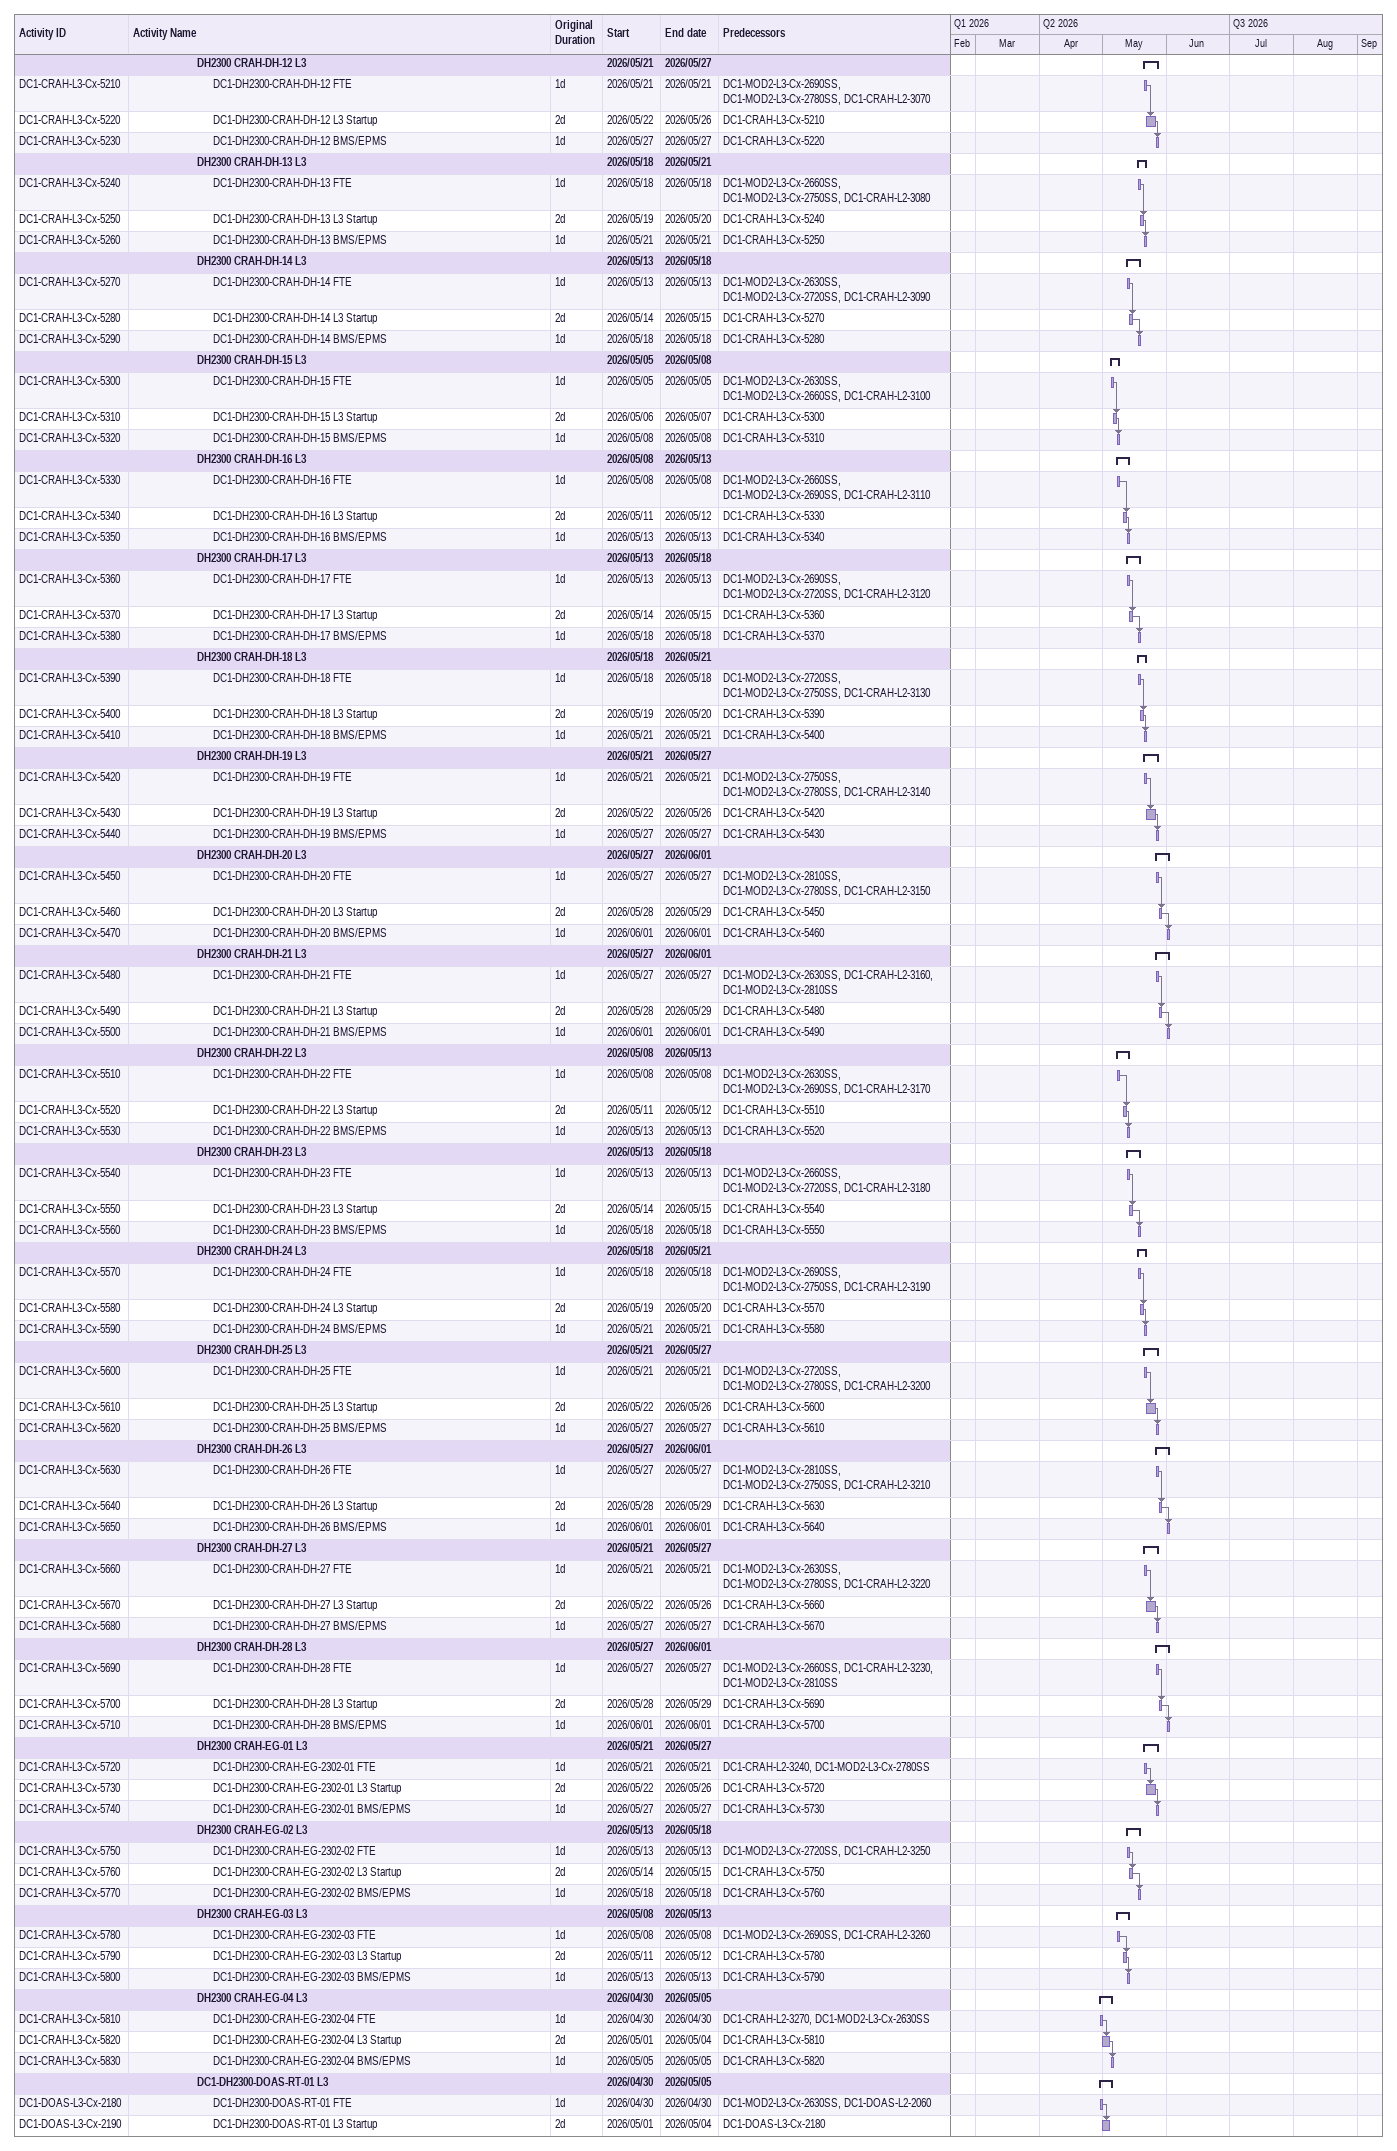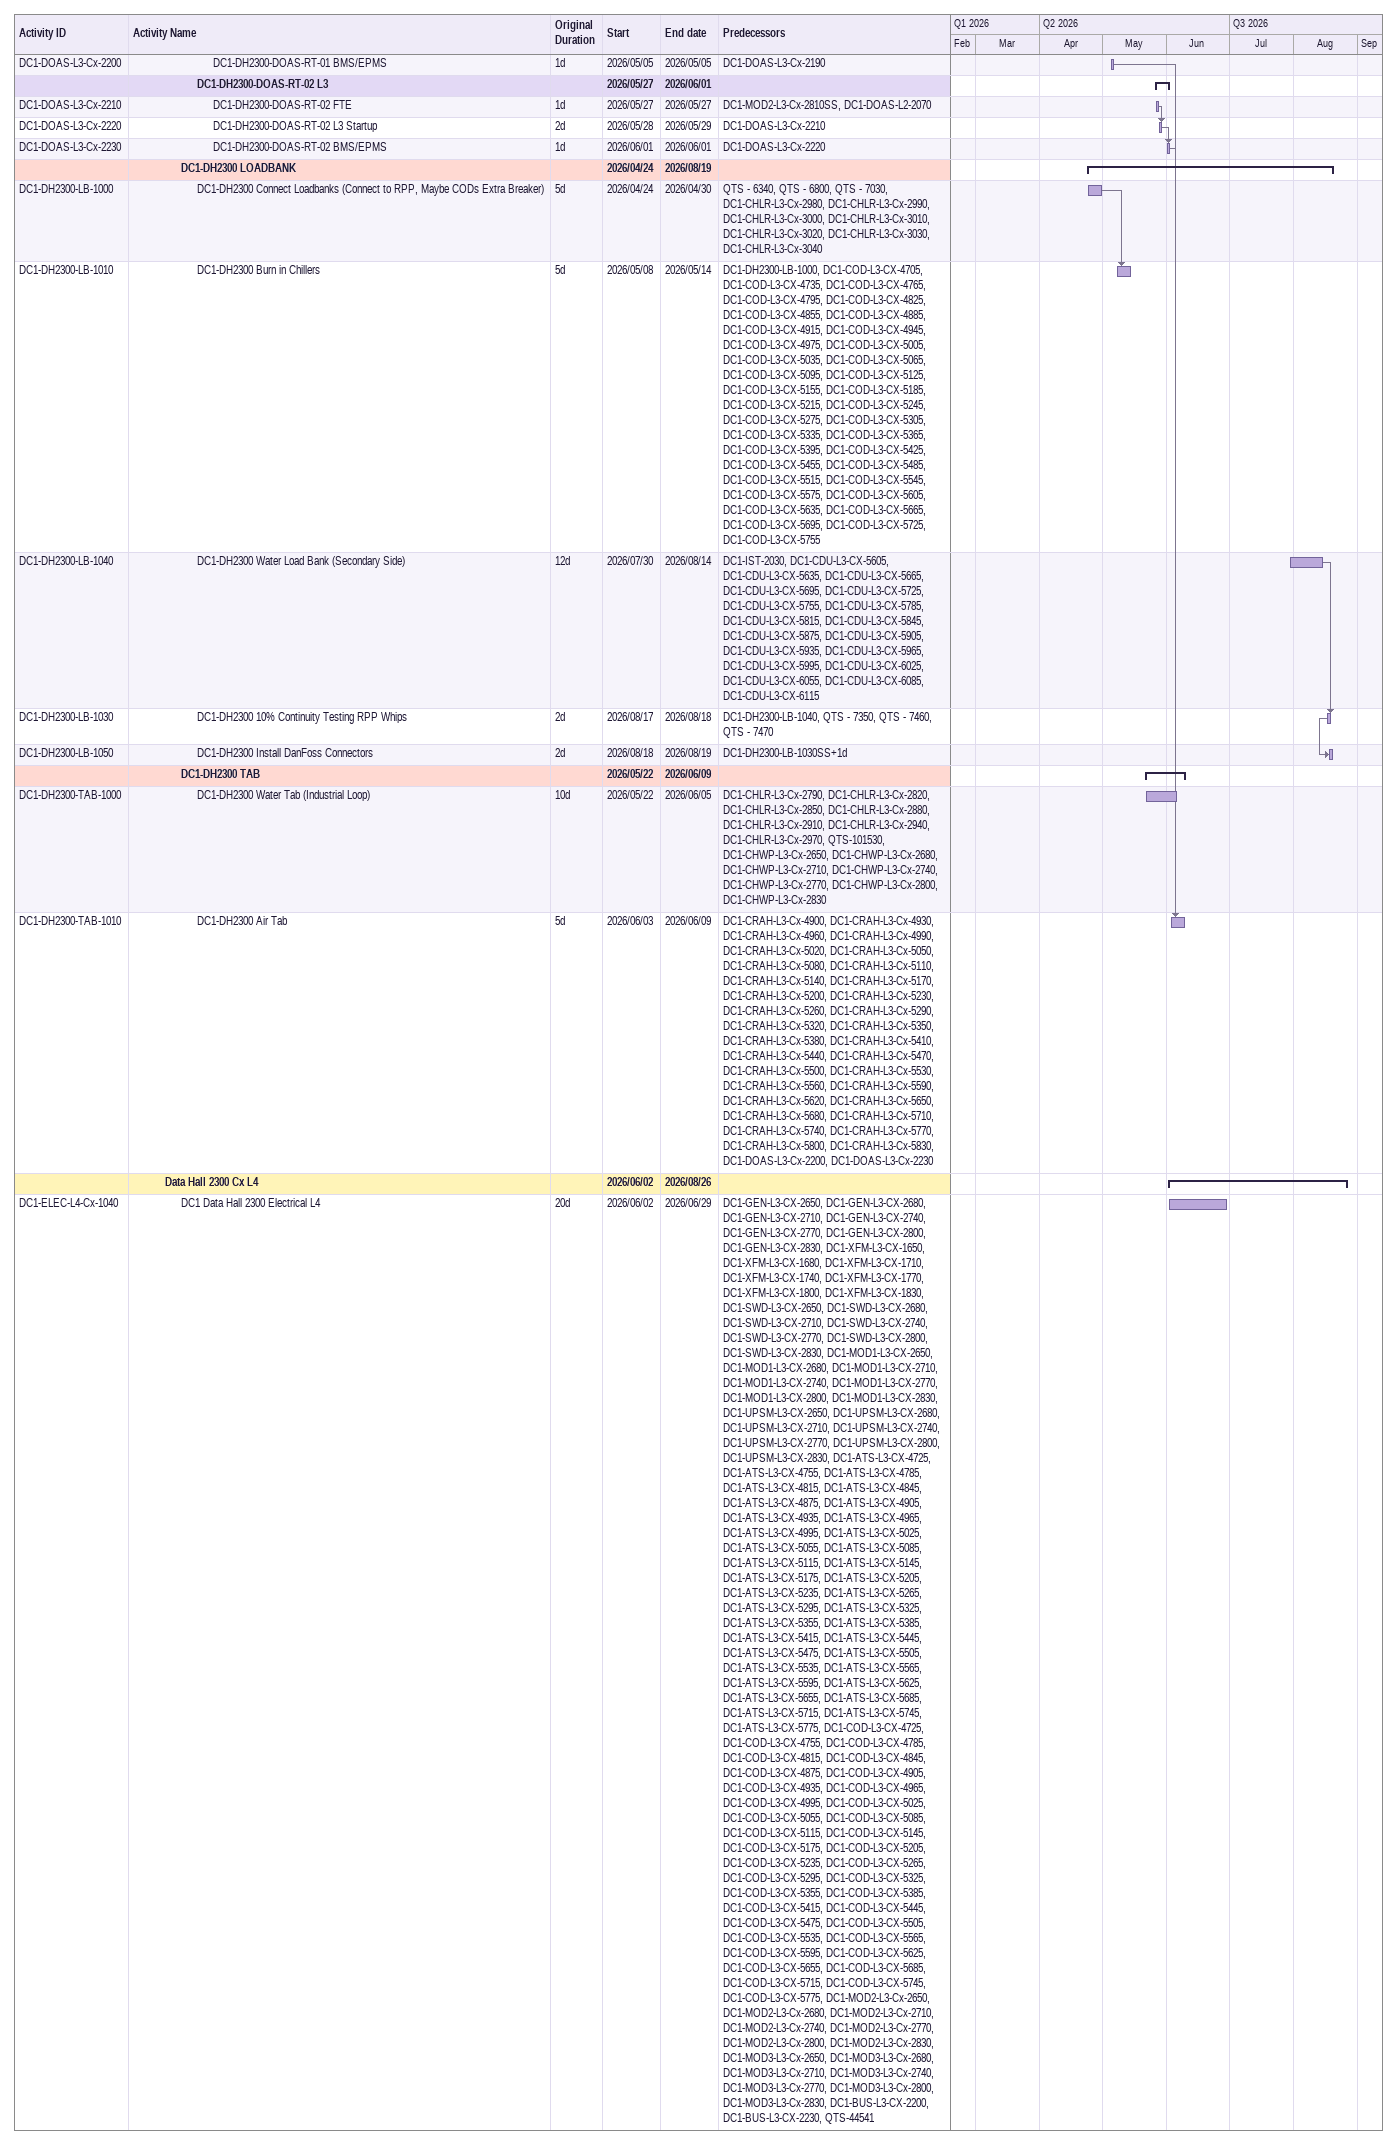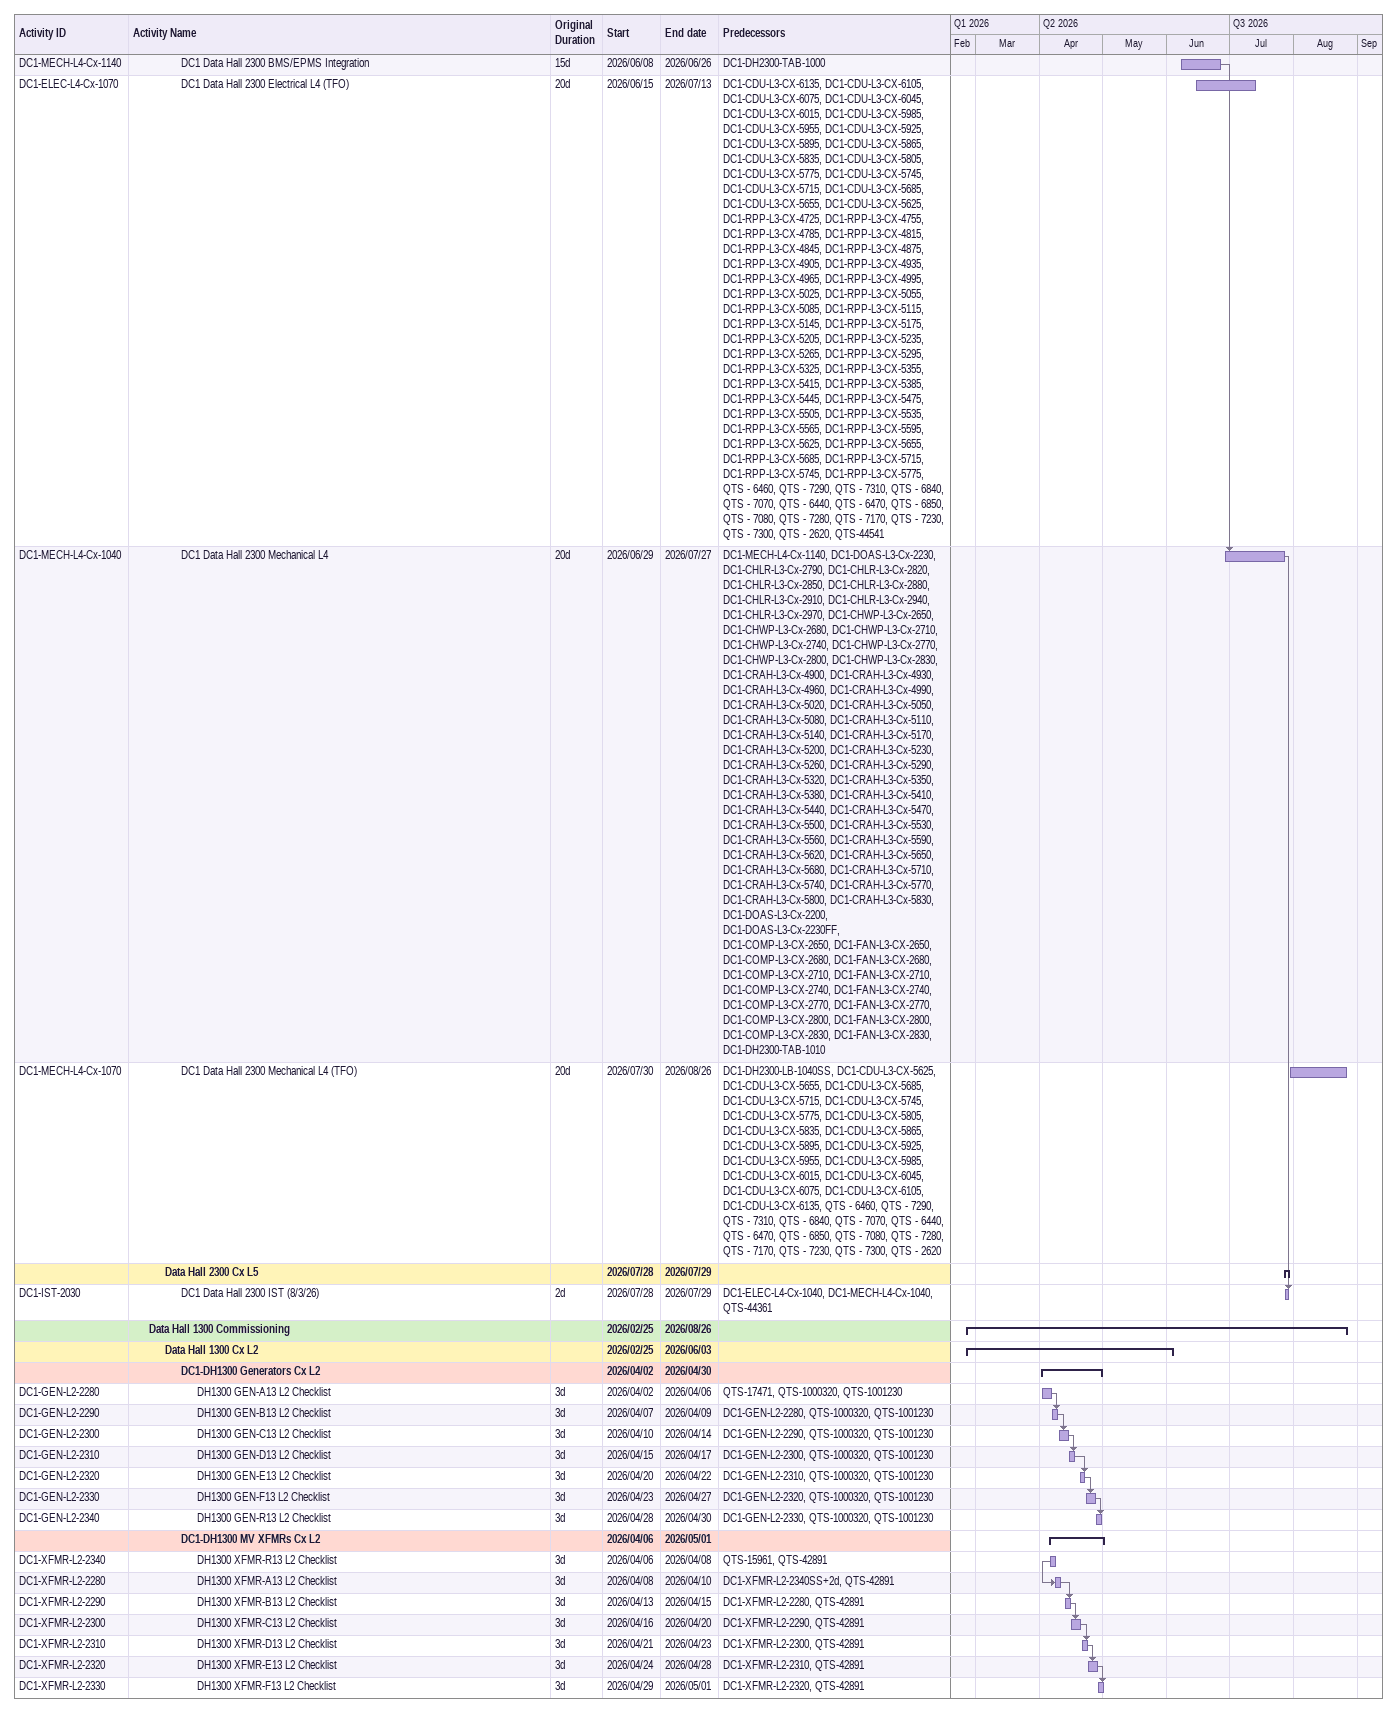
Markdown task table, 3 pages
| ID | Level | Task | Original duration | Start | Finish | Predecessors |
|---|---|---|---|---|---|---|
|  | 5 | **DH2300 CRAH-DH-12 L3** |  | 2026-05-21 | 2026-05-27 |  |
| DC1-CRAH-L3-Cx-5210 | 6 | DC1-DH2300-CRAH-DH-12 FTE | 1d | 2026-05-21 | 2026-05-21 | DC1-MOD2-L3-Cx-2690SS, DC1-MOD2-L3-Cx-2780SS, DC1-CRAH-L2-3070 |
| DC1-CRAH-L3-Cx-5220 | 6 | DC1-DH2300-CRAH-DH-12 L3 Startup | 2d | 2026-05-22 | 2026-05-26 | DC1-CRAH-L3-Cx-5210 |
| DC1-CRAH-L3-Cx-5230 | 6 | DC1-DH2300-CRAH-DH-12 BMS/EPMS | 1d | 2026-05-27 | 2026-05-27 | DC1-CRAH-L3-Cx-5220 |
|  | 5 | **DH2300 CRAH-DH-13 L3** |  | 2026-05-18 | 2026-05-21 |  |
| DC1-CRAH-L3-Cx-5240 | 6 | DC1-DH2300-CRAH-DH-13 FTE | 1d | 2026-05-18 | 2026-05-18 | DC1-MOD2-L3-Cx-2660SS, DC1-MOD2-L3-Cx-2750SS, DC1-CRAH-L2-3080 |
| DC1-CRAH-L3-Cx-5250 | 6 | DC1-DH2300-CRAH-DH-13 L3 Startup | 2d | 2026-05-19 | 2026-05-20 | DC1-CRAH-L3-Cx-5240 |
| DC1-CRAH-L3-Cx-5260 | 6 | DC1-DH2300-CRAH-DH-13 BMS/EPMS | 1d | 2026-05-21 | 2026-05-21 | DC1-CRAH-L3-Cx-5250 |
|  | 5 | **DH2300 CRAH-DH-14 L3** |  | 2026-05-13 | 2026-05-18 |  |
| DC1-CRAH-L3-Cx-5270 | 6 | DC1-DH2300-CRAH-DH-14 FTE | 1d | 2026-05-13 | 2026-05-13 | DC1-MOD2-L3-Cx-2630SS, DC1-MOD2-L3-Cx-2720SS, DC1-CRAH-L2-3090 |
| DC1-CRAH-L3-Cx-5280 | 6 | DC1-DH2300-CRAH-DH-14 L3 Startup | 2d | 2026-05-14 | 2026-05-15 | DC1-CRAH-L3-Cx-5270 |
| DC1-CRAH-L3-Cx-5290 | 6 | DC1-DH2300-CRAH-DH-14 BMS/EPMS | 1d | 2026-05-18 | 2026-05-18 | DC1-CRAH-L3-Cx-5280 |
|  | 5 | **DH2300 CRAH-DH-15 L3** |  | 2026-05-05 | 2026-05-08 |  |
| DC1-CRAH-L3-Cx-5300 | 6 | DC1-DH2300-CRAH-DH-15 FTE | 1d | 2026-05-05 | 2026-05-05 | DC1-MOD2-L3-Cx-2630SS, DC1-MOD2-L3-Cx-2660SS, DC1-CRAH-L2-3100 |
| DC1-CRAH-L3-Cx-5310 | 6 | DC1-DH2300-CRAH-DH-15 L3 Startup | 2d | 2026-05-06 | 2026-05-07 | DC1-CRAH-L3-Cx-5300 |
| DC1-CRAH-L3-Cx-5320 | 6 | DC1-DH2300-CRAH-DH-15 BMS/EPMS | 1d | 2026-05-08 | 2026-05-08 | DC1-CRAH-L3-Cx-5310 |
|  | 5 | **DH2300 CRAH-DH-16 L3** |  | 2026-05-08 | 2026-05-13 |  |
| DC1-CRAH-L3-Cx-5330 | 6 | DC1-DH2300-CRAH-DH-16 FTE | 1d | 2026-05-08 | 2026-05-08 | DC1-MOD2-L3-Cx-2660SS, DC1-MOD2-L3-Cx-2690SS, DC1-CRAH-L2-3110 |
| DC1-CRAH-L3-Cx-5340 | 6 | DC1-DH2300-CRAH-DH-16 L3 Startup | 2d | 2026-05-11 | 2026-05-12 | DC1-CRAH-L3-Cx-5330 |
| DC1-CRAH-L3-Cx-5350 | 6 | DC1-DH2300-CRAH-DH-16 BMS/EPMS | 1d | 2026-05-13 | 2026-05-13 | DC1-CRAH-L3-Cx-5340 |
|  | 5 | **DH2300 CRAH-DH-17 L3** |  | 2026-05-13 | 2026-05-18 |  |
| DC1-CRAH-L3-Cx-5360 | 6 | DC1-DH2300-CRAH-DH-17 FTE | 1d | 2026-05-13 | 2026-05-13 | DC1-MOD2-L3-Cx-2690SS, DC1-MOD2-L3-Cx-2720SS, DC1-CRAH-L2-3120 |
| DC1-CRAH-L3-Cx-5370 | 6 | DC1-DH2300-CRAH-DH-17 L3 Startup | 2d | 2026-05-14 | 2026-05-15 | DC1-CRAH-L3-Cx-5360 |
| DC1-CRAH-L3-Cx-5380 | 6 | DC1-DH2300-CRAH-DH-17 BMS/EPMS | 1d | 2026-05-18 | 2026-05-18 | DC1-CRAH-L3-Cx-5370 |
|  | 5 | **DH2300 CRAH-DH-18 L3** |  | 2026-05-18 | 2026-05-21 |  |
| DC1-CRAH-L3-Cx-5390 | 6 | DC1-DH2300-CRAH-DH-18 FTE | 1d | 2026-05-18 | 2026-05-18 | DC1-MOD2-L3-Cx-2720SS, DC1-MOD2-L3-Cx-2750SS, DC1-CRAH-L2-3130 |
| DC1-CRAH-L3-Cx-5400 | 6 | DC1-DH2300-CRAH-DH-18 L3 Startup | 2d | 2026-05-19 | 2026-05-20 | DC1-CRAH-L3-Cx-5390 |
| DC1-CRAH-L3-Cx-5410 | 6 | DC1-DH2300-CRAH-DH-18 BMS/EPMS | 1d | 2026-05-21 | 2026-05-21 | DC1-CRAH-L3-Cx-5400 |
|  | 5 | **DH2300 CRAH-DH-19 L3** |  | 2026-05-21 | 2026-05-27 |  |
| DC1-CRAH-L3-Cx-5420 | 6 | DC1-DH2300-CRAH-DH-19 FTE | 1d | 2026-05-21 | 2026-05-21 | DC1-MOD2-L3-Cx-2750SS, DC1-MOD2-L3-Cx-2780SS, DC1-CRAH-L2-3140 |
| DC1-CRAH-L3-Cx-5430 | 6 | DC1-DH2300-CRAH-DH-19 L3 Startup | 2d | 2026-05-22 | 2026-05-26 | DC1-CRAH-L3-Cx-5420 |
| DC1-CRAH-L3-Cx-5440 | 6 | DC1-DH2300-CRAH-DH-19 BMS/EPMS | 1d | 2026-05-27 | 2026-05-27 | DC1-CRAH-L3-Cx-5430 |
|  | 5 | **DH2300 CRAH-DH-20 L3** |  | 2026-05-27 | 2026-06-01 |  |
| DC1-CRAH-L3-Cx-5450 | 6 | DC1-DH2300-CRAH-DH-20 FTE | 1d | 2026-05-27 | 2026-05-27 | DC1-MOD2-L3-Cx-2810SS, DC1-MOD2-L3-Cx-2780SS, DC1-CRAH-L2-3150 |
| DC1-CRAH-L3-Cx-5460 | 6 | DC1-DH2300-CRAH-DH-20 L3 Startup | 2d | 2026-05-28 | 2026-05-29 | DC1-CRAH-L3-Cx-5450 |
| DC1-CRAH-L3-Cx-5470 | 6 | DC1-DH2300-CRAH-DH-20 BMS/EPMS | 1d | 2026-06-01 | 2026-06-01 | DC1-CRAH-L3-Cx-5460 |
|  | 5 | **DH2300 CRAH-DH-21 L3** |  | 2026-05-27 | 2026-06-01 |  |
| DC1-CRAH-L3-Cx-5480 | 6 | DC1-DH2300-CRAH-DH-21 FTE | 1d | 2026-05-27 | 2026-05-27 | DC1-MOD2-L3-Cx-2630SS, DC1-CRAH-L2-3160, DC1-MOD2-L3-Cx-2810SS |
| DC1-CRAH-L3-Cx-5490 | 6 | DC1-DH2300-CRAH-DH-21 L3 Startup | 2d | 2026-05-28 | 2026-05-29 | DC1-CRAH-L3-Cx-5480 |
| DC1-CRAH-L3-Cx-5500 | 6 | DC1-DH2300-CRAH-DH-21 BMS/EPMS | 1d | 2026-06-01 | 2026-06-01 | DC1-CRAH-L3-Cx-5490 |
|  | 5 | **DH2300 CRAH-DH-22 L3** |  | 2026-05-08 | 2026-05-13 |  |
| DC1-CRAH-L3-Cx-5510 | 6 | DC1-DH2300-CRAH-DH-22 FTE | 1d | 2026-05-08 | 2026-05-08 | DC1-MOD2-L3-Cx-2630SS, DC1-MOD2-L3-Cx-2690SS, DC1-CRAH-L2-3170 |
| DC1-CRAH-L3-Cx-5520 | 6 | DC1-DH2300-CRAH-DH-22 L3 Startup | 2d | 2026-05-11 | 2026-05-12 | DC1-CRAH-L3-Cx-5510 |
| DC1-CRAH-L3-Cx-5530 | 6 | DC1-DH2300-CRAH-DH-22 BMS/EPMS | 1d | 2026-05-13 | 2026-05-13 | DC1-CRAH-L3-Cx-5520 |
|  | 5 | **DH2300 CRAH-DH-23 L3** |  | 2026-05-13 | 2026-05-18 |  |
| DC1-CRAH-L3-Cx-5540 | 6 | DC1-DH2300-CRAH-DH-23 FTE | 1d | 2026-05-13 | 2026-05-13 | DC1-MOD2-L3-Cx-2660SS, DC1-MOD2-L3-Cx-2720SS, DC1-CRAH-L2-3180 |
| DC1-CRAH-L3-Cx-5550 | 6 | DC1-DH2300-CRAH-DH-23 L3 Startup | 2d | 2026-05-14 | 2026-05-15 | DC1-CRAH-L3-Cx-5540 |
| DC1-CRAH-L3-Cx-5560 | 6 | DC1-DH2300-CRAH-DH-23 BMS/EPMS | 1d | 2026-05-18 | 2026-05-18 | DC1-CRAH-L3-Cx-5550 |
|  | 5 | **DH2300 CRAH-DH-24 L3** |  | 2026-05-18 | 2026-05-21 |  |
| DC1-CRAH-L3-Cx-5570 | 6 | DC1-DH2300-CRAH-DH-24 FTE | 1d | 2026-05-18 | 2026-05-18 | DC1-MOD2-L3-Cx-2690SS, DC1-MOD2-L3-Cx-2750SS, DC1-CRAH-L2-3190 |
| DC1-CRAH-L3-Cx-5580 | 6 | DC1-DH2300-CRAH-DH-24 L3 Startup | 2d | 2026-05-19 | 2026-05-20 | DC1-CRAH-L3-Cx-5570 |
| DC1-CRAH-L3-Cx-5590 | 6 | DC1-DH2300-CRAH-DH-24 BMS/EPMS | 1d | 2026-05-21 | 2026-05-21 | DC1-CRAH-L3-Cx-5580 |
|  | 5 | **DH2300 CRAH-DH-25 L3** |  | 2026-05-21 | 2026-05-27 |  |
| DC1-CRAH-L3-Cx-5600 | 6 | DC1-DH2300-CRAH-DH-25 FTE | 1d | 2026-05-21 | 2026-05-21 | DC1-MOD2-L3-Cx-2720SS, DC1-MOD2-L3-Cx-2780SS, DC1-CRAH-L2-3200 |
| DC1-CRAH-L3-Cx-5610 | 6 | DC1-DH2300-CRAH-DH-25 L3 Startup | 2d | 2026-05-22 | 2026-05-26 | DC1-CRAH-L3-Cx-5600 |
| DC1-CRAH-L3-Cx-5620 | 6 | DC1-DH2300-CRAH-DH-25 BMS/EPMS | 1d | 2026-05-27 | 2026-05-27 | DC1-CRAH-L3-Cx-5610 |
|  | 5 | **DH2300 CRAH-DH-26 L3** |  | 2026-05-27 | 2026-06-01 |  |
| DC1-CRAH-L3-Cx-5630 | 6 | DC1-DH2300-CRAH-DH-26 FTE | 1d | 2026-05-27 | 2026-05-27 | DC1-MOD2-L3-Cx-2810SS, DC1-MOD2-L3-Cx-2750SS, DC1-CRAH-L2-3210 |
| DC1-CRAH-L3-Cx-5640 | 6 | DC1-DH2300-CRAH-DH-26 L3 Startup | 2d | 2026-05-28 | 2026-05-29 | DC1-CRAH-L3-Cx-5630 |
| DC1-CRAH-L3-Cx-5650 | 6 | DC1-DH2300-CRAH-DH-26 BMS/EPMS | 1d | 2026-06-01 | 2026-06-01 | DC1-CRAH-L3-Cx-5640 |
|  | 5 | **DH2300 CRAH-DH-27 L3** |  | 2026-05-21 | 2026-05-27 |  |
| DC1-CRAH-L3-Cx-5660 | 6 | DC1-DH2300-CRAH-DH-27 FTE | 1d | 2026-05-21 | 2026-05-21 | DC1-MOD2-L3-Cx-2630SS, DC1-MOD2-L3-Cx-2780SS, DC1-CRAH-L2-3220 |
| DC1-CRAH-L3-Cx-5670 | 6 | DC1-DH2300-CRAH-DH-27 L3 Startup | 2d | 2026-05-22 | 2026-05-26 | DC1-CRAH-L3-Cx-5660 |
| DC1-CRAH-L3-Cx-5680 | 6 | DC1-DH2300-CRAH-DH-27 BMS/EPMS | 1d | 2026-05-27 | 2026-05-27 | DC1-CRAH-L3-Cx-5670 |
|  | 5 | **DH2300 CRAH-DH-28 L3** |  | 2026-05-27 | 2026-06-01 |  |
| DC1-CRAH-L3-Cx-5690 | 6 | DC1-DH2300-CRAH-DH-28 FTE | 1d | 2026-05-27 | 2026-05-27 | DC1-MOD2-L3-Cx-2660SS, DC1-CRAH-L2-3230, DC1-MOD2-L3-Cx-2810SS |
| DC1-CRAH-L3-Cx-5700 | 6 | DC1-DH2300-CRAH-DH-28 L3 Startup | 2d | 2026-05-28 | 2026-05-29 | DC1-CRAH-L3-Cx-5690 |
| DC1-CRAH-L3-Cx-5710 | 6 | DC1-DH2300-CRAH-DH-28 BMS/EPMS | 1d | 2026-06-01 | 2026-06-01 | DC1-CRAH-L3-Cx-5700 |
|  | 5 | **DH2300 CRAH-EG-01 L3** |  | 2026-05-21 | 2026-05-27 |  |
| DC1-CRAH-L3-Cx-5720 | 6 | DC1-DH2300-CRAH-EG-2302-01 FTE | 1d | 2026-05-21 | 2026-05-21 | DC1-CRAH-L2-3240, DC1-MOD2-L3-Cx-2780SS |
| DC1-CRAH-L3-Cx-5730 | 6 | DC1-DH2300-CRAH-EG-2302-01 L3 Startup | 2d | 2026-05-22 | 2026-05-26 | DC1-CRAH-L3-Cx-5720 |
| DC1-CRAH-L3-Cx-5740 | 6 | DC1-DH2300-CRAH-EG-2302-01 BMS/EPMS | 1d | 2026-05-27 | 2026-05-27 | DC1-CRAH-L3-Cx-5730 |
|  | 5 | **DH2300 CRAH-EG-02 L3** |  | 2026-05-13 | 2026-05-18 |  |
| DC1-CRAH-L3-Cx-5750 | 6 | DC1-DH2300-CRAH-EG-2302-02 FTE | 1d | 2026-05-13 | 2026-05-13 | DC1-MOD2-L3-Cx-2720SS, DC1-CRAH-L2-3250 |
| DC1-CRAH-L3-Cx-5760 | 6 | DC1-DH2300-CRAH-EG-2302-02 L3 Startup | 2d | 2026-05-14 | 2026-05-15 | DC1-CRAH-L3-Cx-5750 |
| DC1-CRAH-L3-Cx-5770 | 6 | DC1-DH2300-CRAH-EG-2302-02 BMS/EPMS | 1d | 2026-05-18 | 2026-05-18 | DC1-CRAH-L3-Cx-5760 |
|  | 5 | **DH2300 CRAH-EG-03 L3** |  | 2026-05-08 | 2026-05-13 |  |
| DC1-CRAH-L3-Cx-5780 | 6 | DC1-DH2300-CRAH-EG-2302-03 FTE | 1d | 2026-05-08 | 2026-05-08 | DC1-MOD2-L3-Cx-2690SS, DC1-CRAH-L2-3260 |
| DC1-CRAH-L3-Cx-5790 | 6 | DC1-DH2300-CRAH-EG-2302-03 L3 Startup | 2d | 2026-05-11 | 2026-05-12 | DC1-CRAH-L3-Cx-5780 |
| DC1-CRAH-L3-Cx-5800 | 6 | DC1-DH2300-CRAH-EG-2302-03 BMS/EPMS | 1d | 2026-05-13 | 2026-05-13 | DC1-CRAH-L3-Cx-5790 |
|  | 5 | **DH2300 CRAH-EG-04 L3** |  | 2026-04-30 | 2026-05-05 |  |
| DC1-CRAH-L3-Cx-5810 | 6 | DC1-DH2300-CRAH-EG-2302-04 FTE | 1d | 2026-04-30 | 2026-04-30 | DC1-CRAH-L2-3270, DC1-MOD2-L3-Cx-2630SS |
| DC1-CRAH-L3-Cx-5820 | 6 | DC1-DH2300-CRAH-EG-2302-04 L3 Startup | 2d | 2026-05-01 | 2026-05-04 | DC1-CRAH-L3-Cx-5810 |
| DC1-CRAH-L3-Cx-5830 | 6 | DC1-DH2300-CRAH-EG-2302-04 BMS/EPMS | 1d | 2026-05-05 | 2026-05-05 | DC1-CRAH-L3-Cx-5820 |
|  | 5 | **DC1-DH2300-DOAS-RT-01 L3** |  | 2026-04-30 | 2026-05-05 |  |
| DC1-DOAS-L3-Cx-2180 | 6 | DC1-DH2300-DOAS-RT-01 FTE | 1d | 2026-04-30 | 2026-04-30 | DC1-MOD2-L3-Cx-2630SS, DC1-DOAS-L2-2060 |
| DC1-DOAS-L3-Cx-2190 | 6 | DC1-DH2300-DOAS-RT-01 L3 Startup | 2d | 2026-05-01 | 2026-05-04 | DC1-DOAS-L3-Cx-2180 |
| DC1-DOAS-L3-Cx-2200 | 6 | DC1-DH2300-DOAS-RT-01 BMS/EPMS | 1d | 2026-05-05 | 2026-05-05 | DC1-DOAS-L3-Cx-2190 |
|  | 5 | **DC1-DH2300-DOAS-RT-02 L3** |  | 2026-05-27 | 2026-06-01 |  |
| DC1-DOAS-L3-Cx-2210 | 6 | DC1-DH2300-DOAS-RT-02 FTE | 1d | 2026-05-27 | 2026-05-27 | DC1-MOD2-L3-Cx-2810SS, DC1-DOAS-L2-2070 |
| DC1-DOAS-L3-Cx-2220 | 6 | DC1-DH2300-DOAS-RT-02 L3 Startup | 2d | 2026-05-28 | 2026-05-29 | DC1-DOAS-L3-Cx-2210 |
| DC1-DOAS-L3-Cx-2230 | 6 | DC1-DH2300-DOAS-RT-02 BMS/EPMS | 1d | 2026-06-01 | 2026-06-01 | DC1-DOAS-L3-Cx-2220 |
|  | 4 | **DC1-DH2300 LOADBANK** |  | 2026-04-24 | 2026-08-19 |  |
| DC1-DH2300-LB-1000 | 5 | DC1-DH2300 Connect Loadbanks (Connect to RPP, Maybe CODs Extra Breaker) | 5d | 2026-04-24 | 2026-04-30 | QTS - 6340, QTS - 6800, QTS - 7030, DC1-CHLR-L3-Cx-2980, DC1-CHLR-L3-Cx-2990, DC1-CHLR-L3-Cx-3000, DC1-CHLR-L3-Cx-3010, DC1-CHLR-L3-Cx-3020, DC1-CHLR-L3-Cx-3030, DC1-CHLR-L3-Cx-3040 |
| DC1-DH2300-LB-1010 | 5 | DC1-DH2300 Burn in Chillers | 5d | 2026-05-08 | 2026-05-14 | DC1-DH2300-LB-1000, DC1-COD-L3-CX-4705, DC1-COD-L3-CX-4735, DC1-COD-L3-CX-4765, DC1-COD-L3-CX-4795, DC1-COD-L3-CX-4825, DC1-COD-L3-CX-4855, DC1-COD-L3-CX-4885, DC1-COD-L3-CX-4915, DC1-COD-L3-CX-4945, DC1-COD-L3-CX-4975, DC1-COD-L3-CX-5005, DC1-COD-L3-CX-5035, DC1-COD-L3-CX-5065, DC1-COD-L3-CX-5095, DC1-COD-L3-CX-5125, DC1-COD-L3-CX-5155, DC1-COD-L3-CX-5185, DC1-COD-L3-CX-5215, DC1-COD-L3-CX-5245, DC1-COD-L3-CX-5275, DC1-COD-L3-CX-5305, DC1-COD-L3-CX-5335, DC1-COD-L3-CX-5365, DC1-COD-L3-CX-5395, DC1-COD-L3-CX-5425, DC1-COD-L3-CX-5455, DC1-COD-L3-CX-5485, DC1-COD-L3-CX-5515, DC1-COD-L3-CX-5545, DC1-COD-L3-CX-5575, DC1-COD-L3-CX-5605, DC1-COD-L3-CX-5635, DC1-COD-L3-CX-5665, DC1-COD-L3-CX-5695, DC1-COD-L3-CX-5725, DC1-COD-L3-CX-5755 |
| DC1-DH2300-LB-1040 | 5 | DC1-DH2300 Water Load Bank (Secondary Side) | 12d | 2026-07-30 | 2026-08-14 | DC1-IST-2030, DC1-CDU-L3-CX-5605, DC1-CDU-L3-CX-5635, DC1-CDU-L3-CX-5665, DC1-CDU-L3-CX-5695, DC1-CDU-L3-CX-5725, DC1-CDU-L3-CX-5755, DC1-CDU-L3-CX-5785, DC1-CDU-L3-CX-5815, DC1-CDU-L3-CX-5845, DC1-CDU-L3-CX-5875, DC1-CDU-L3-CX-5905, DC1-CDU-L3-CX-5935, DC1-CDU-L3-CX-5965, DC1-CDU-L3-CX-5995, DC1-CDU-L3-CX-6025, DC1-CDU-L3-CX-6055, DC1-CDU-L3-CX-6085, DC1-CDU-L3-CX-6115 |
| DC1-DH2300-LB-1030 | 5 | DC1-DH2300 10% Continuity Testing RPP Whips | 2d | 2026-08-17 | 2026-08-18 | DC1-DH2300-LB-1040, QTS - 7350, QTS - 7460, QTS - 7470 |
| DC1-DH2300-LB-1050 | 5 | DC1-DH2300 Install DanFoss Connectors | 2d | 2026-08-18 | 2026-08-19 | DC1-DH2300-LB-1030SS+1d |
|  | 4 | **DC1-DH2300 TAB** |  | 2026-05-22 | 2026-06-09 |  |
| DC1-DH2300-TAB-1000 | 5 | DC1-DH2300 Water Tab (Industrial Loop) | 10d | 2026-05-22 | 2026-06-05 | DC1-CHLR-L3-Cx-2790, DC1-CHLR-L3-Cx-2820, DC1-CHLR-L3-Cx-2850, DC1-CHLR-L3-Cx-2880, DC1-CHLR-L3-Cx-2910, DC1-CHLR-L3-Cx-2940, DC1-CHLR-L3-Cx-2970, QTS-101530, DC1-CHWP-L3-Cx-2650, DC1-CHWP-L3-Cx-2680, DC1-CHWP-L3-Cx-2710, DC1-CHWP-L3-Cx-2740, DC1-CHWP-L3-Cx-2770, DC1-CHWP-L3-Cx-2800, DC1-CHWP-L3-Cx-2830 |
| DC1-DH2300-TAB-1010 | 5 | DC1-DH2300 Air Tab | 5d | 2026-06-03 | 2026-06-09 | DC1-CRAH-L3-Cx-4900, DC1-CRAH-L3-Cx-4930, DC1-CRAH-L3-Cx-4960, DC1-CRAH-L3-Cx-4990, DC1-CRAH-L3-Cx-5020, DC1-CRAH-L3-Cx-5050, DC1-CRAH-L3-Cx-5080, DC1-CRAH-L3-Cx-5110, DC1-CRAH-L3-Cx-5140, DC1-CRAH-L3-Cx-5170, DC1-CRAH-L3-Cx-5200, DC1-CRAH-L3-Cx-5230, DC1-CRAH-L3-Cx-5260, DC1-CRAH-L3-Cx-5290, DC1-CRAH-L3-Cx-5320, DC1-CRAH-L3-Cx-5350, DC1-CRAH-L3-Cx-5380, DC1-CRAH-L3-Cx-5410, DC1-CRAH-L3-Cx-5440, DC1-CRAH-L3-Cx-5470, DC1-CRAH-L3-Cx-5500, DC1-CRAH-L3-Cx-5530, DC1-CRAH-L3-Cx-5560, DC1-CRAH-L3-Cx-5590, DC1-CRAH-L3-Cx-5620, DC1-CRAH-L3-Cx-5650, DC1-CRAH-L3-Cx-5680, DC1-CRAH-L3-Cx-5710, DC1-CRAH-L3-Cx-5740, DC1-CRAH-L3-Cx-5770, DC1-CRAH-L3-Cx-5800, DC1-CRAH-L3-Cx-5830, DC1-DOAS-L3-Cx-2200, DC1-DOAS-L3-Cx-2230 |
|  | 3 | **Data Hall 2300 Cx L4** |  | 2026-06-02 | 2026-08-26 |  |
| DC1-ELEC-L4-Cx-1040 | 4 | DC1 Data Hall 2300 Electrical L4 | 20d | 2026-06-02 | 2026-06-29 | DC1-GEN-L3-CX-2650, DC1-GEN-L3-CX-2680, DC1-GEN-L3-CX-2710, DC1-GEN-L3-CX-2740, DC1-GEN-L3-CX-2770, DC1-GEN-L3-CX-2800, DC1-GEN-L3-CX-2830, DC1-XFM-L3-CX-1650, DC1-XFM-L3-CX-1680, DC1-XFM-L3-CX-1710, DC1-XFM-L3-CX-1740, DC1-XFM-L3-CX-1770, DC1-XFM-L3-CX-1800, DC1-XFM-L3-CX-1830, DC1-SWD-L3-CX-2650, DC1-SWD-L3-CX-2680, DC1-SWD-L3-CX-2710, DC1-SWD-L3-CX-2740, DC1-SWD-L3-CX-2770, DC1-SWD-L3-CX-2800, DC1-SWD-L3-CX-2830, DC1-MOD1-L3-CX-2650, DC1-MOD1-L3-CX-2680, DC1-MOD1-L3-CX-2710, DC1-MOD1-L3-CX-2740, DC1-MOD1-L3-CX-2770, DC1-MOD1-L3-CX-2800, DC1-MOD1-L3-CX-2830, DC1-UPSM-L3-CX-2650, DC1-UPSM-L3-CX-2680, DC1-UPSM-L3-CX-2710, DC1-UPSM-L3-CX-2740, DC1-UPSM-L3-CX-2770, DC1-UPSM-L3-CX-2800, DC1-UPSM-L3-CX-2830, DC1-ATS-L3-CX-4725, DC1-ATS-L3-CX-4755, DC1-ATS-L3-CX-4785, DC1-ATS-L3-CX-4815, DC1-ATS-L3-CX-4845, DC1-ATS-L3-CX-4875, DC1-ATS-L3-CX-4905, DC1-ATS-L3-CX-4935, DC1-ATS-L3-CX-4965, DC1-ATS-L3-CX-4995, DC1-ATS-L3-CX-5025, DC1-ATS-L3-CX-5055, DC1-ATS-L3-CX-5085, DC1-ATS-L3-CX-5115, DC1-ATS-L3-CX-5145, DC1-ATS-L3-CX-5175, DC1-ATS-L3-CX-5205, DC1-ATS-L3-CX-5235, DC1-ATS-L3-CX-5265, DC1-ATS-L3-CX-5295, DC1-ATS-L3-CX-5325, DC1-ATS-L3-CX-5355, DC1-ATS-L3-CX-5385, DC1-ATS-L3-CX-5415, DC1-ATS-L3-CX-5445, DC1-ATS-L3-CX-5475, DC1-ATS-L3-CX-5505, DC1-ATS-L3-CX-5535, DC1-ATS-L3-CX-5565, DC1-ATS-L3-CX-5595, DC1-ATS-L3-CX-5625, DC1-ATS-L3-CX-5655, DC1-ATS-L3-CX-5685, DC1-ATS-L3-CX-5715, DC1-ATS-L3-CX-5745, DC1-ATS-L3-CX-5775, DC1-COD-L3-CX-4725, DC1-COD-L3-CX-4755, DC1-COD-L3-CX-4785, DC1-COD-L3-CX-4815, DC1-COD-L3-CX-4845, DC1-COD-L3-CX-4875, DC1-COD-L3-CX-4905, DC1-COD-L3-CX-4935, DC1-COD-L3-CX-4965, DC1-COD-L3-CX-4995, DC1-COD-L3-CX-5025, DC1-COD-L3-CX-5055, DC1-COD-L3-CX-5085, DC1-COD-L3-CX-5115, DC1-COD-L3-CX-5145, DC1-COD-L3-CX-5175, DC1-COD-L3-CX-5205, DC1-COD-L3-CX-5235, DC1-COD-L3-CX-5265, DC1-COD-L3-CX-5295, DC1-COD-L3-CX-5325, DC1-COD-L3-CX-5355, DC1-COD-L3-CX-5385, DC1-COD-L3-CX-5415, DC1-COD-L3-CX-5445, DC1-COD-L3-CX-5475, DC1-COD-L3-CX-5505, DC1-COD-L3-CX-5535, DC1-COD-L3-CX-5565, DC1-COD-L3-CX-5595, DC1-COD-L3-CX-5625, DC1-COD-L3-CX-5655, DC1-COD-L3-CX-5685, DC1-COD-L3-CX-5715, DC1-COD-L3-CX-5745, DC1-COD-L3-CX-5775, DC1-MOD2-L3-Cx-2650, DC1-MOD2-L3-Cx-2680, DC1-MOD2-L3-Cx-2710, DC1-MOD2-L3-Cx-2740, DC1-MOD2-L3-Cx-2770, DC1-MOD2-L3-Cx-2800, DC1-MOD2-L3-Cx-2830, DC1-MOD3-L3-Cx-2650, DC1-MOD3-L3-Cx-2680, DC1-MOD3-L3-Cx-2710, DC1-MOD3-L3-Cx-2740, DC1-MOD3-L3-Cx-2770, DC1-MOD3-L3-Cx-2800, DC1-MOD3-L3-Cx-2830, DC1-BUS-L3-CX-2200, DC1-BUS-L3-CX-2230, QTS-44541 |
| DC1-MECH-L4-Cx-1140 | 4 | DC1 Data Hall 2300 BMS/EPMS Integration | 15d | 2026-06-08 | 2026-06-26 | DC1-DH2300-TAB-1000 |
| DC1-ELEC-L4-Cx-1070 | 4 | DC1 Data Hall 2300 Electrical L4 (TFO) | 20d | 2026-06-15 | 2026-07-13 | DC1-CDU-L3-CX-6135, DC1-CDU-L3-CX-6105, DC1-CDU-L3-CX-6075, DC1-CDU-L3-CX-6045, DC1-CDU-L3-CX-6015, DC1-CDU-L3-CX-5985, DC1-CDU-L3-CX-5955, DC1-CDU-L3-CX-5925, DC1-CDU-L3-CX-5895, DC1-CDU-L3-CX-5865, DC1-CDU-L3-CX-5835, DC1-CDU-L3-CX-5805, DC1-CDU-L3-CX-5775, DC1-CDU-L3-CX-5745, DC1-CDU-L3-CX-5715, DC1-CDU-L3-CX-5685, DC1-CDU-L3-CX-5655, DC1-CDU-L3-CX-5625, DC1-RPP-L3-CX-4725, DC1-RPP-L3-CX-4755, DC1-RPP-L3-CX-4785, DC1-RPP-L3-CX-4815, DC1-RPP-L3-CX-4845, DC1-RPP-L3-CX-4875, DC1-RPP-L3-CX-4905, DC1-RPP-L3-CX-4935, DC1-RPP-L3-CX-4965, DC1-RPP-L3-CX-4995, DC1-RPP-L3-CX-5025, DC1-RPP-L3-CX-5055, DC1-RPP-L3-CX-5085, DC1-RPP-L3-CX-5115, DC1-RPP-L3-CX-5145, DC1-RPP-L3-CX-5175, DC1-RPP-L3-CX-5205, DC1-RPP-L3-CX-5235, DC1-RPP-L3-CX-5265, DC1-RPP-L3-CX-5295, DC1-RPP-L3-CX-5325, DC1-RPP-L3-CX-5355, DC1-RPP-L3-CX-5415, DC1-RPP-L3-CX-5385, DC1-RPP-L3-CX-5445, DC1-RPP-L3-CX-5475, DC1-RPP-L3-CX-5505, DC1-RPP-L3-CX-5535, DC1-RPP-L3-CX-5565, DC1-RPP-L3-CX-5595, DC1-RPP-L3-CX-5625, DC1-RPP-L3-CX-5655, DC1-RPP-L3-CX-5685, DC1-RPP-L3-CX-5715, DC1-RPP-L3-CX-5745, DC1-RPP-L3-CX-5775, QTS - 6460, QTS - 7290, QTS - 7310, QTS - 6840, QTS - 7070, QTS - 6440, QTS - 6470, QTS - 6850, QTS - 7080, QTS - 7280, QTS - 7170, QTS - 7230, QTS - 7300, QTS - 2620, QTS-44541 |
| DC1-MECH-L4-Cx-1040 | 4 | DC1 Data Hall 2300 Mechanical L4 | 20d | 2026-06-29 | 2026-07-27 | DC1-MECH-L4-Cx-1140, DC1-DOAS-L3-Cx-2230, DC1-CHLR-L3-Cx-2790, DC1-CHLR-L3-Cx-2820, DC1-CHLR-L3-Cx-2850, DC1-CHLR-L3-Cx-2880, DC1-CHLR-L3-Cx-2910, DC1-CHLR-L3-Cx-2940, DC1-CHLR-L3-Cx-2970, DC1-CHWP-L3-Cx-2650, DC1-CHWP-L3-Cx-2680, DC1-CHWP-L3-Cx-2710, DC1-CHWP-L3-Cx-2740, DC1-CHWP-L3-Cx-2770, DC1-CHWP-L3-Cx-2800, DC1-CHWP-L3-Cx-2830, DC1-CRAH-L3-Cx-4900, DC1-CRAH-L3-Cx-4930, DC1-CRAH-L3-Cx-4960, DC1-CRAH-L3-Cx-4990, DC1-CRAH-L3-Cx-5020, DC1-CRAH-L3-Cx-5050, DC1-CRAH-L3-Cx-5080, DC1-CRAH-L3-Cx-5110, DC1-CRAH-L3-Cx-5140, DC1-CRAH-L3-Cx-5170, DC1-CRAH-L3-Cx-5200, DC1-CRAH-L3-Cx-5230, DC1-CRAH-L3-Cx-5260, DC1-CRAH-L3-Cx-5290, DC1-CRAH-L3-Cx-5320, DC1-CRAH-L3-Cx-5350, DC1-CRAH-L3-Cx-5380, DC1-CRAH-L3-Cx-5410, DC1-CRAH-L3-Cx-5440, DC1-CRAH-L3-Cx-5470, DC1-CRAH-L3-Cx-5500, DC1-CRAH-L3-Cx-5530, DC1-CRAH-L3-Cx-5560, DC1-CRAH-L3-Cx-5590, DC1-CRAH-L3-Cx-5620, DC1-CRAH-L3-Cx-5650, DC1-CRAH-L3-Cx-5680, DC1-CRAH-L3-Cx-5710, DC1-CRAH-L3-Cx-5740, DC1-CRAH-L3-Cx-5770, DC1-CRAH-L3-Cx-5800, DC1-CRAH-L3-Cx-5830, DC1-DOAS-L3-Cx-2200, DC1-DOAS-L3-Cx-2230FF, DC1-COMP-L3-CX-2650, DC1-FAN-L3-CX-2650, DC1-COMP-L3-CX-2680, DC1-FAN-L3-CX-2680, DC1-COMP-L3-CX-2710, DC1-FAN-L3-CX-2710, DC1-COMP-L3-CX-2740, DC1-FAN-L3-CX-2740, DC1-COMP-L3-CX-2770, DC1-FAN-L3-CX-2770, DC1-COMP-L3-CX-2800, DC1-FAN-L3-CX-2800, DC1-COMP-L3-CX-2830, DC1-FAN-L3-CX-2830, DC1-DH2300-TAB-1010 |
| DC1-MECH-L4-Cx-1070 | 4 | DC1 Data Hall 2300 Mechanical L4 (TFO) | 20d | 2026-07-30 | 2026-08-26 | DC1-DH2300-LB-1040SS, DC1-CDU-L3-CX-5625, DC1-CDU-L3-CX-5655, DC1-CDU-L3-CX-5685, DC1-CDU-L3-CX-5715, DC1-CDU-L3-CX-5745, DC1-CDU-L3-CX-5775, DC1-CDU-L3-CX-5805, DC1-CDU-L3-CX-5835, DC1-CDU-L3-CX-5865, DC1-CDU-L3-CX-5895, DC1-CDU-L3-CX-5925, DC1-CDU-L3-CX-5955, DC1-CDU-L3-CX-5985, DC1-CDU-L3-CX-6015, DC1-CDU-L3-CX-6045, DC1-CDU-L3-CX-6075, DC1-CDU-L3-CX-6105, DC1-CDU-L3-CX-6135, QTS - 6460, QTS - 7290, QTS - 7310, QTS - 6840, QTS - 7070, QTS - 6440, QTS - 6470, QTS - 6850, QTS - 7080, QTS - 7280, QTS - 7170, QTS - 7230, QTS - 7300, QTS - 2620 |
|  | 3 | **Data Hall 2300 Cx L5** |  | 2026-07-28 | 2026-07-29 |  |
| DC1-IST-2030 | 4 | DC1 Data Hall 2300 IST (8/3/26) | 2d | 2026-07-28 | 2026-07-29 | DC1-ELEC-L4-Cx-1040, DC1-MECH-L4-Cx-1040, QTS-44361 |
|  | 2 | **Data Hall 1300 Commissioning** |  | 2026-02-25 | 2026-08-26 |  |
|  | 3 | **Data Hall 1300 Cx L2** |  | 2026-02-25 | 2026-06-03 |  |
|  | 4 | **DC1-DH1300 Generators Cx L2** |  | 2026-04-02 | 2026-04-30 |  |
| DC1-GEN-L2-2280 | 5 | DH1300 GEN-A13 L2 Checklist | 3d | 2026-04-02 | 2026-04-06 | QTS-17471, QTS-1000320, QTS-1001230 |
| DC1-GEN-L2-2290 | 5 | DH1300 GEN-B13 L2 Checklist | 3d | 2026-04-07 | 2026-04-09 | DC1-GEN-L2-2280, QTS-1000320, QTS-1001230 |
| DC1-GEN-L2-2300 | 5 | DH1300 GEN-C13 L2 Checklist | 3d | 2026-04-10 | 2026-04-14 | DC1-GEN-L2-2290, QTS-1000320, QTS-1001230 |
| DC1-GEN-L2-2310 | 5 | DH1300 GEN-D13 L2 Checklist | 3d | 2026-04-15 | 2026-04-17 | DC1-GEN-L2-2300, QTS-1000320, QTS-1001230 |
| DC1-GEN-L2-2320 | 5 | DH1300 GEN-E13 L2 Checklist | 3d | 2026-04-20 | 2026-04-22 | DC1-GEN-L2-2310, QTS-1000320, QTS-1001230 |
| DC1-GEN-L2-2330 | 5 | DH1300 GEN-F13 L2 Checklist | 3d | 2026-04-23 | 2026-04-27 | DC1-GEN-L2-2320, QTS-1000320, QTS-1001230 |
| DC1-GEN-L2-2340 | 5 | DH1300 GEN-R13 L2 Checklist | 3d | 2026-04-28 | 2026-04-30 | DC1-GEN-L2-2330, QTS-1000320, QTS-1001230 |
|  | 4 | **DC1-DH1300 MV XFMRs Cx L2** |  | 2026-04-06 | 2026-05-01 |  |
| DC1-XFMR-L2-2340 | 5 | DH1300 XFMR-R13 L2 Checklist | 3d | 2026-04-06 | 2026-04-08 | QTS-15961, QTS-42891 |
| DC1-XFMR-L2-2280 | 5 | DH1300 XFMR-A13 L2 Checklist | 3d | 2026-04-08 | 2026-04-10 | DC1-XFMR-L2-2340SS+2d, QTS-42891 |
| DC1-XFMR-L2-2290 | 5 | DH1300 XFMR-B13 L2 Checklist | 3d | 2026-04-13 | 2026-04-15 | DC1-XFMR-L2-2280, QTS-42891 |
| DC1-XFMR-L2-2300 | 5 | DH1300 XFMR-C13 L2 Checklist | 3d | 2026-04-16 | 2026-04-20 | DC1-XFMR-L2-2290, QTS-42891 |
| DC1-XFMR-L2-2310 | 5 | DH1300 XFMR-D13 L2 Checklist | 3d | 2026-04-21 | 2026-04-23 | DC1-XFMR-L2-2300, QTS-42891 |
| DC1-XFMR-L2-2320 | 5 | DH1300 XFMR-E13 L2 Checklist | 3d | 2026-04-24 | 2026-04-28 | DC1-XFMR-L2-2310, QTS-42891 |
| DC1-XFMR-L2-2330 | 5 | DH1300 XFMR-F13 L2 Checklist | 3d | 2026-04-29 | 2026-05-01 | DC1-XFMR-L2-2320, QTS-42891 |
